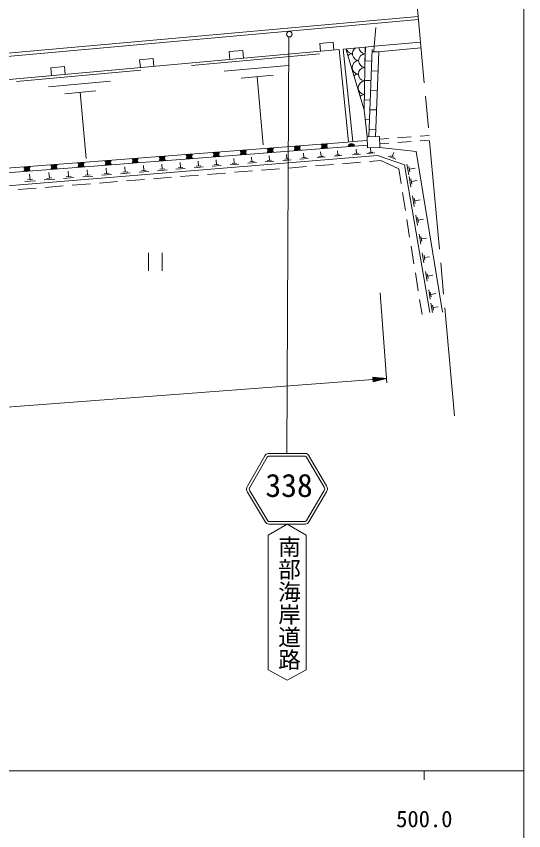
# Model space of a CAD drawing. Units: millimetres, scale not verified. Extents: x 40000 to 680000, y 20000 to 380000.
# Drawn here: x 522846 to 579000, y 198357 to 288480 of the extents above; entities that cross this region are included whole.
import ezdxf
from ezdxf.enums import TextEntityAlignment as Align

# ---------------------------------------------------------------- set-up
doc = ezdxf.new("R2010")
doc.units = ezdxf.units.MM
doc.header["$LTSCALE"] = 1000
doc.linetypes.add('CHAIN', pattern=[18.5, 12, -1.5, 3.5, -1.5])
for name, color, linetype, lineweight in [('M-BGD', 7, 'Continuous', 13), ('M-BMK', 2, 'CHAIN', 13), ('M-STR-HTXT', 7, 'Continuous', 13), ('M-STR-STR1', 1, 'Continuous', 13), ('M-STR-STRC', 7, 'Continuous', 13), ('M-STR-STRD', 7, 'Continuous', 13), ('M-TTL-BAND', 7, 'Continuous', 13)]:
    doc.layers.add(name, color=color, linetype=linetype, lineweight=lineweight)
doc.styles.add('@ＭＳ ゴシック', font='')
doc.styles.add('ＭＳ ゴシック', font='')
doc.styles.get('@ＭＳ ゴシック').set_extended_font_data('@MS Gothic')
doc.styles.get('ＭＳ ゴシック').set_extended_font_data('MS Gothic')

msp = doc.modelspace()

# ---------------------------------------------------------------- linework, layer by layer
at = {"layer": 'M-BGD'}
for p, q in [((515426, 280901), (558564, 284810)), ((558564, 284810), (559621, 274573)), ((559023, 284852), (561449, 285071)), ((559023, 284852), (560081, 274609)), ((559310, 284878), (561342, 278112)), ((561501, 285054), (561416, 282948)), ((562463, 285163), (561449, 285071)), ((562241, 284805), (561855, 275135)), ((542249, 283030), (556385, 284311)), ((561483, 284615), (561442, 284617)), ((562982, 284556), (562232, 284586)), ((562982, 284556), (562606, 275156)), ((545868, 282408), (552936, 283049)), ((562190, 283511), (561440, 283541)), ((522885, 281276), (536625, 282521)), ((562896, 282407), (562147, 282437)), ((526403, 280671), (533273, 281293)), ((547721, 281626), (551255, 281946)), ((549488, 281786), (550171, 274247)), ((562104, 281363), (561393, 281392)), ((562810, 280259), (562061, 280289)), ((528203, 279911), (531638, 280222)), ((529921, 280066), (530585, 272738)), ((562018, 279215), (561359, 279241)), ((562724, 278111), (561975, 278141)), ((561932, 277067), (561463, 277085)), ((562639, 275962), (561889, 275992)), ((563042, 274865), (564042, 274939)), ((565039, 275013), (566535, 275124)), ((567532, 275198), (568531, 275272)), ((561717, 274233), (510298, 270273)), ((515492, 271174), (559485, 274563)), ((559485, 274563), (560081, 274609)), ((560081, 274609), (561703, 274734)), ((563056, 274364), (564067, 274439)), ((565064, 274513), (566560, 274624)), ((567558, 274698), (568568, 274773)), ((552779, 272687), (552739, 273178)), ((554681, 272840), (554642, 273323)), ((556567, 272992), (556529, 273467)), ((558655, 273161), (558219, 273125)), ((558437, 273143), (558399, 273609)), ((560940, 273231), (560067, 273160)), ((560713, 273329), (560276, 273294)), ((560494, 273312), (560456, 273777)), ((562520, 273360), (561647, 273289)), ((562292, 273459), (561856, 273423)), ((562074, 273441), (562036, 273907)), ((564452, 272950), (564615, 273403)), ((541017, 271738), (540973, 272283)), ((543020, 271899), (542976, 272436)), ((545005, 272060), (544962, 272587)), ((547217, 272238), (546731, 272198)), ((546974, 272218), (546931, 272737)), ((549413, 272288), (548458, 272209)), ((549164, 272395), (548687, 272356)), ((548925, 272376), (548884, 272885)), ((551340, 272445), (550402, 272368)), ((551095, 272551), (550626, 272513)), ((550861, 272532), (550820, 273032)), ((553250, 272602), (552328, 272526)), ((553010, 272706), (552549, 272668)), ((555144, 272757), (554239, 272682)), ((554908, 272859), (554455, 272822)), ((557022, 272910), (556132, 272837)), ((556790, 273011), (556345, 272974)), ((558883, 273063), (558010, 272991)), ((560946, 272325), (558952, 272166)), ((563186, 272503), (561943, 272404)), ((565162, 271607), (563186, 272503)), ((564836, 272685), (563988, 272989)), ((564665, 272874), (564240, 273026)), ((528635, 270739), (528585, 271341)), ((530743, 270909), (530694, 271502)), ((532833, 271077), (532785, 271661)), ((534906, 271245), (534859, 271818)), ((537501, 271313), (536443, 271226)), ((537225, 271432), (536696, 271389)), ((536960, 271410), (536914, 271975)), ((539529, 271479), (538489, 271394)), ((539257, 271596), (538737, 271554)), ((538997, 271575), (538952, 272130)), ((541540, 271643), (540517, 271560)), ((541273, 271759), (540761, 271717)), ((543534, 271806), (542528, 271724)), ((543271, 271920), (542768, 271879)), ((545510, 271968), (544522, 271887)), ((545252, 272080), (544758, 272039)), ((547470, 272129), (546499, 272049)), ((548984, 271373), (546990, 271214)), ((551974, 271611), (549981, 271452)), ((554965, 271849), (552971, 271690)), ((557955, 272087), (555962, 271928)), ((565425, 269961), (565162, 271607)), ((566283, 270933), (566079, 272117)), ((566390, 271256), (566288, 271849)), ((566339, 271552), (566971, 271661)), ((524655, 270418), (524072, 270370)), ((524364, 270394), (524313, 271016)), ((527095, 270461), (525947, 270367)), ((526795, 270591), (526221, 270544)), ((526508, 270567), (526458, 271179)), ((529212, 270634), (528082, 270542)), ((528917, 270762), (528352, 270716)), ((531311, 270806), (530199, 270715)), ((531021, 270932), (530465, 270886)), ((533392, 270976), (532298, 270887)), ((533106, 271100), (532560, 271055)), ((535455, 271145), (534379, 271057)), ((535174, 271267), (534637, 271223)), ((537022, 270421), (535028, 270262)), ((540012, 270659), (538018, 270500)), ((543003, 270897), (541009, 270738)), ((545993, 271135), (543999, 270976)), ((566517, 269581), (566312, 270765)), ((566624, 269904), (566521, 270496)), ((525059, 269468), (523066, 269310)), ((524960, 270286), (523793, 270191)), ((528050, 269706), (526056, 269548)), ((531040, 269944), (529047, 269786)), ((534031, 270182), (532037, 270024)), ((566573, 270200), (567204, 270309)), ((565900, 266999), (565584, 268973)), ((566885, 267449), (566685, 268608)), ((566989, 267766), (566889, 268345)), ((566939, 268055), (567557, 268162)), ((566375, 264036), (566058, 266011)), ((567248, 265343), (567053, 266476)), ((567351, 265652), (567253, 266219)), ((567302, 265936), (567906, 266040)), ((567608, 263260), (567416, 264369)), ((567708, 263563), (567612, 264118)), ((567660, 263840), (568251, 263943)), ((537490, 262322), (537490, 260322)), ((538990, 262322), (538990, 260322)), ((566850, 261074), (566533, 263049)), ((567963, 261203), (567776, 262287)), ((568061, 261499), (567967, 262041)), ((568014, 261770), (568592, 261870)), ((567324, 258112), (567008, 260087)), ((568314, 259169), (568131, 260229)), ((568410, 259459), (568318, 259989)), ((568364, 259724), (568929, 259821)), ((568661, 257159), (568482, 258196)), ((568754, 257442), (568665, 257960)), ((568710, 257701), (569262, 257797)), ((567746, 255478), (567483, 257125)), ((568914, 255696), (568735, 256732)), ((569007, 255978), (568918, 256497)), ((568962, 256238), (569515, 256333))]:
    msp.add_line(p, q, dxfattribs=at)
for points in [[(557996, 284759), (557919, 285609), (556424, 285474), (556501, 284623)], [(561692, 275131), (561342, 278112), (561449, 285071)], [(547981, 283851), (547904, 284702), (546410, 284566), (546487, 283716)], [(538069, 282953), (537992, 283804), (536498, 283668), (536575, 282817)], [(528246, 282063), (528169, 282913), (526675, 282778), (526752, 281927)], [(570004, 255754), (567083, 273511), (563067, 273973)], [(510296, 251140), (508823, 268665), (562831, 273085), (565791, 272025), (568608, 255702)]]:
    msp.add_lwpolyline(points, dxfattribs=at)
msp.add_lwpolyline([(561692, 275131), (563034, 275168), (563067, 273973), (561726, 273936)], close=True, dxfattribs=at)
for centre, radius, start, end in [((560101, 285092), 752, 196.09097, 265.16813), ((560789, 284332), 752, 120.8846, 265.16813), ((561501, 285071), 752, 184.76123, 265.16813), ((560078, 283592), 752, 93.06787, 135.85828), ((561478, 283571), 752, 93.06787, 265.16813), ((560766, 282832), 752, 93.06787, 265.16813), ((560078, 283592), 752, 257.57902, 265.16813), ((560055, 282093), 752, 93.06787, 100.03512), ((560743, 281332), 752, 93.06787, 134.71924), ((561455, 282071), 752, 93.06787, 265.16813), ((561432, 280571), 752, 93.06787, 265.16813), ((560743, 281332), 752, 258.71806, 265.16813), ((560720, 279832), 752, 93.06787, 99.02686), ((561409, 279071), 752, 93.06787, 133.59212), ((561409, 279071), 752, 259.84518, 265.16813), ((561385, 277572), 752, 93.06787, 98.0162), ((553936, 274190), 354, 193.20195, 355.60713), ((553936, 274190), 283, 195.42599, 353.38309), ((553936, 274190), 212, 199.17231, 349.63676), ((553936, 274190), 142, 206.88404, 341.92503), ((553936, 274190), 100, 217.20171, 331.60737), ((553936, 274190), 100, 217.20171, 331.60737), ((556927, 274420), 354, 193.20195, 355.60713), ((556950, 273812), 354, 13.20195, 175.60713), ((556927, 274420), 283, 195.42599, 353.38309), ((556950, 273812), 283, 15.42599, 173.38309), ((556927, 274420), 212, 199.17231, 349.63676), ((556950, 273812), 212, 19.17231, 169.63676), ((556927, 274420), 142, 206.88404, 341.92503), ((556927, 274420), 100, 217.20171, 331.60737), ((556927, 274420), 100, 217.20171, 331.60737), ((559941, 274042), 354, 13.20195, 175.60713), ((559941, 274042), 283, 15.42599, 173.38309), ((559941, 274042), 212, 19.17231, 169.63676), ((559941, 274042), 142, 26.88404, 161.92503), ((559941, 274042), 100, 37.20171, 151.60737), ((559941, 274042), 100, 37.20171, 151.60737), ((541971, 273268), 354, 193.20195, 355.60713), ((541971, 273268), 283, 195.42599, 353.38309), ((541971, 273268), 212, 199.17231, 349.63676), ((541971, 273268), 142, 206.88404, 341.92503), ((541971, 273268), 100, 217.20171, 331.60737), ((541971, 273268), 100, 217.20171, 331.60737), ((544962, 273499), 354, 193.20195, 355.60713), ((544985, 272890), 354, 13.20195, 175.60713), ((544962, 273499), 283, 195.42599, 353.38309), ((544985, 272890), 283, 15.42599, 173.38309), ((544962, 273499), 212, 199.17231, 349.63676), ((544985, 272890), 212, 19.17231, 169.63676), ((544962, 273499), 142, 206.88404, 341.92503), ((544962, 273499), 100, 217.20171, 331.60737), ((544962, 273499), 100, 217.20171, 331.60737), ((547953, 273729), 354, 193.20195, 355.60713), ((547976, 273121), 354, 13.20195, 175.60713), ((547953, 273729), 283, 195.42599, 353.38309), ((547976, 273121), 283, 15.42599, 173.38309), ((547953, 273729), 212, 199.17231, 349.63676), ((547976, 273121), 212, 19.17231, 169.63676), ((547953, 273729), 142, 206.88404, 341.92503), ((547976, 273121), 142, 26.88404, 161.92503), ((547953, 273729), 100, 217.20171, 331.60737), ((547953, 273729), 100, 217.20171, 331.60737), ((547976, 273121), 100, 37.20171, 151.60737), ((547976, 273121), 100, 37.20171, 151.60737), ((550945, 273959), 354, 193.20195, 355.60713), ((550967, 273351), 354, 13.20195, 175.60713), ((550945, 273959), 283, 195.42599, 353.38309), ((550967, 273351), 283, 15.42599, 173.38309), ((550945, 273959), 212, 199.17231, 349.63676), ((550967, 273351), 212, 19.17231, 169.63676), ((550945, 273959), 142, 206.88404, 341.92503), ((550967, 273351), 142, 26.88404, 161.92503), ((550945, 273959), 100, 217.20171, 331.60737), ((550945, 273959), 100, 217.20171, 331.60737), ((550967, 273351), 100, 37.20171, 151.60737), ((550967, 273351), 100, 37.20171, 151.60737), ((553959, 273581), 354, 13.20195, 175.60713), ((553959, 273581), 283, 15.42599, 173.38309), ((553959, 273581), 212, 19.17231, 169.63676), ((553959, 273581), 142, 26.88404, 161.92503), ((553959, 273581), 100, 37.20171, 151.60737), ((553959, 273581), 100, 37.20171, 151.60737), ((556950, 273812), 142, 26.88404, 161.92503), ((556950, 273812), 100, 37.20171, 151.60737), ((556950, 273812), 100, 37.20171, 151.60737), ((530007, 272347), 354, 193.20195, 355.60713), ((530007, 272347), 283, 195.42599, 353.38309), ((530007, 272347), 212, 199.17231, 349.63676), ((530007, 272347), 142, 206.88404, 341.92503), ((530007, 272347), 100, 217.20171, 331.60737), ((530007, 272347), 100, 217.20171, 331.60737), ((532998, 272577), 354, 193.20195, 355.60713), ((533021, 271969), 354, 13.20195, 175.60713), ((532998, 272577), 283, 195.42599, 353.38309), ((533021, 271969), 283, 15.42599, 173.38309), ((532998, 272577), 212, 199.17231, 349.63676), ((533021, 271969), 212, 19.17231, 169.63676), ((532998, 272577), 142, 206.88404, 341.92503), ((532998, 272577), 100, 217.20171, 331.60737), ((532998, 272577), 100, 217.20171, 331.60737), ((535989, 272807), 354, 193.20195, 355.60713), ((536012, 272199), 354, 13.20195, 175.60713), ((535989, 272807), 283, 195.42599, 353.38309), ((536012, 272199), 283, 15.42599, 173.38309), ((535989, 272807), 212, 199.17231, 349.63676), ((536012, 272199), 212, 19.17231, 169.63676), ((535989, 272807), 142, 206.88404, 341.92503), ((536012, 272199), 142, 26.88404, 161.92503), ((535989, 272807), 100, 217.20171, 331.60737), ((535989, 272807), 100, 217.20171, 331.60737), ((536012, 272199), 100, 37.20171, 151.60737), ((536012, 272199), 100, 37.20171, 151.60737), ((538980, 273038), 354, 193.20195, 355.60713), ((539003, 272429), 354, 13.20195, 175.60713), ((538980, 273038), 283, 195.42599, 353.38309), ((539003, 272429), 283, 15.42599, 173.38309), ((538980, 273038), 212, 199.17231, 349.63676), ((539003, 272429), 212, 19.17231, 169.63676), ((538980, 273038), 142, 206.88404, 341.92503), ((539003, 272429), 142, 26.88404, 161.92503), ((538980, 273038), 100, 217.20171, 331.60737), ((538980, 273038), 100, 217.20171, 331.60737), ((539003, 272429), 100, 37.20171, 151.60737), ((539003, 272429), 100, 37.20171, 151.60737), ((541994, 272660), 354, 13.20195, 175.60713), ((541994, 272660), 283, 15.42599, 173.38309), ((541994, 272660), 212, 19.17231, 169.63676), ((541994, 272660), 142, 26.88404, 161.92503), ((541994, 272660), 100, 37.20171, 151.60737), ((541994, 272660), 100, 37.20171, 151.60737), ((544985, 272890), 142, 26.88404, 161.92503), ((544985, 272890), 100, 37.20171, 151.60737), ((544985, 272890), 100, 37.20171, 151.60737), ((524024, 271886), 354, 193.20195, 355.60713), ((524047, 271278), 354, 13.20195, 175.60713), ((524024, 271886), 283, 195.42599, 353.38309), ((524047, 271278), 283, 15.42599, 173.38309), ((524024, 271886), 212, 199.17231, 349.63676), ((524047, 271278), 212, 19.17231, 169.63676), ((524024, 271886), 142, 206.88404, 341.92503), ((524047, 271278), 142, 26.88404, 161.92503), ((524024, 271886), 100, 217.20171, 331.60737), ((524024, 271886), 100, 217.20171, 331.60737), ((524047, 271278), 100, 37.20171, 151.60737), ((524047, 271278), 100, 37.20171, 151.60737), ((527015, 272116), 354, 193.20195, 355.60713), ((527038, 271508), 354, 13.20195, 175.60713), ((527015, 272116), 283, 195.42599, 353.38309), ((527038, 271508), 283, 15.42599, 173.38309), ((527015, 272116), 212, 199.17231, 349.63676), ((527038, 271508), 212, 19.17231, 169.63676), ((527015, 272116), 142, 206.88404, 341.92503), ((527038, 271508), 142, 26.88404, 161.92503), ((527015, 272116), 100, 217.20171, 331.60737), ((527015, 272116), 100, 217.20171, 331.60737), ((527038, 271508), 100, 37.20171, 151.60737), ((527038, 271508), 100, 37.20171, 151.60737), ((530029, 271738), 354, 13.20195, 175.60713), ((530029, 271738), 283, 15.42599, 173.38309), ((530029, 271738), 212, 19.17231, 169.63676), ((530029, 271738), 142, 26.88404, 161.92503), ((530029, 271738), 100, 37.20171, 151.60737), ((530029, 271738), 100, 37.20171, 151.60737), ((533021, 271969), 142, 26.88404, 161.92503), ((533021, 271969), 100, 37.20171, 151.60737), ((533021, 271969), 100, 37.20171, 151.60737)]:
    msp.add_arc(centre, radius, start, end, dxfattribs=at)
at = {"layer": 'M-BMK'}
msp.add_line((571348, 244270), (567040, 291692), dxfattribs=at)
at = {"layer": 'M-STR-HTXT'}
for p, q in [((563103, 257887), (563855, 247903)), ((341876, 231682), (562322, 248289)), ((563818, 248402), (562303, 248539)), ((562303, 248539), (562341, 248040)), ((562606, 248511), (562307, 248489)), ((562310, 248439), (562909, 248484)), ((563212, 248457), (562314, 248389)), ((562318, 248339), (563515, 248429)), ((563818, 248402), (562322, 248289)), ((562326, 248240), (563522, 248330)), ((563227, 248257), (562329, 248190)), ((562333, 248140), (562931, 248185)), ((562636, 248112), (562337, 248090)), ((563818, 248402), (562341, 248040))]:
    msp.add_line(p, q, dxfattribs=at)
at = {"layer": 'M-STR-STR1'}
msp.add_line((562627, 287253), (562463, 285163), dxfattribs=at)
msp.add_lwpolyline([(567649, 284979), (562412, 284504), (562463, 285163), (567590, 285628)], dxfattribs=at)
at = {"layer": 'M-STR-STRC'}
for p, q in [((553023, 286198), (552788, 240092)), ((550351, 239839), (548420, 236497)), ((555227, 239859), (557185, 236533)), ((550610, 239689), (548680, 236347)), ((554968, 239707), (556927, 236381)), ((548429, 235809), (550408, 232502)), ((548686, 235963), (550666, 232656)), ((556923, 235997), (554971, 232674)), ((557182, 235845), (555230, 232522))]:
    msp.add_line(p, q, dxfattribs=at)
for points in [[(554852, 240109), (552788, 240092), (550724, 240092)], [(554819, 239809), (552790, 239792), (550759, 239792)], [(554814, 232583), (552819, 232567), (550823, 232567)], [(552821, 232267), (550726, 231059), (550726, 216144), (552821, 215002)], [(554854, 232283), (552821, 232267), (550786, 232267)], [(552821, 232267), (554916, 231059), (554916, 216144), (552821, 215002)]]:
    msp.add_lwpolyline(points, dxfattribs=at)
msp.add_circle((553062, 286501), 305, dxfattribs=at)
for centre, radius, start, end in [((550741, 239666), 427, 92.29572, 156.02366), ((550781, 239602), 191, 96.53703, 152.95737), ((554798, 239619), 191, 27.51575, 83.93609), ((554838, 239683), 427, 24.44946, 88.1774), ((549047, 236161), 711, 151.80974, 209.66878), ((549047, 236161), 412, 151.80974, 209.66878), ((556561, 236192), 412, 330.80435, 28.66338), ((556561, 236192), 711, 330.80435, 28.66338), ((550834, 232770), 203, 214.0004, 273.155), ((554801, 232786), 203, 267.31812, 326.47272), ((554736, 232884), 612, 281.12611, 323.70964), ((550899, 232868), 612, 216.76349, 259.34701)]:
    msp.add_arc(centre, radius, start, end, dxfattribs=at)
at = {"layer": 'M-STR-STRD'}
for points in [[(337311, 268154), (366951, 270617), (427313, 276027), (471266, 279871), (514811, 283764), (567333, 288460)], [(337340, 267805), (366981, 270268), (427344, 275678), (471297, 279522), (514842, 283415), (567365, 288111)]]:
    msp.add_lwpolyline(points, dxfattribs=at)
at = {"layer": 'M-TTL-BAND'}
for p, q in [((579000, 20000), (579000, 370000)), ((40000, 205000), (579000, 205000)), ((568000, 205000), (568000, 204000))]:
    msp.add_line(p, q, dxfattribs=at)

# ---------------------------------------------------------------- texts
at = {"layer": 'M-STR-STRC', "style": 'ＭＳ ゴシック'}
msp.add_text('338', height=2566, dxfattribs=at).set_placement((550414, 234518), align=Align.BOTTOM_LEFT)
at = {"layer": 'M-STR-STRC', "style": '@ＭＳ ゴシック'}
msp.add_text('南部海岸道路', height=1833, rotation=270, dxfattribs=at).set_placement((551578, 223548), align=Align.BOTTOM_CENTER)
at = {"layer": 'M-TTL-BAND', "style": 'ＭＳ ゴシック'}
msp.add_text('500.0', height=1833, dxfattribs=at).set_placement((568000, 198195), align=Align.BOTTOM_CENTER)

doc.saveas('drawing.dxf')
